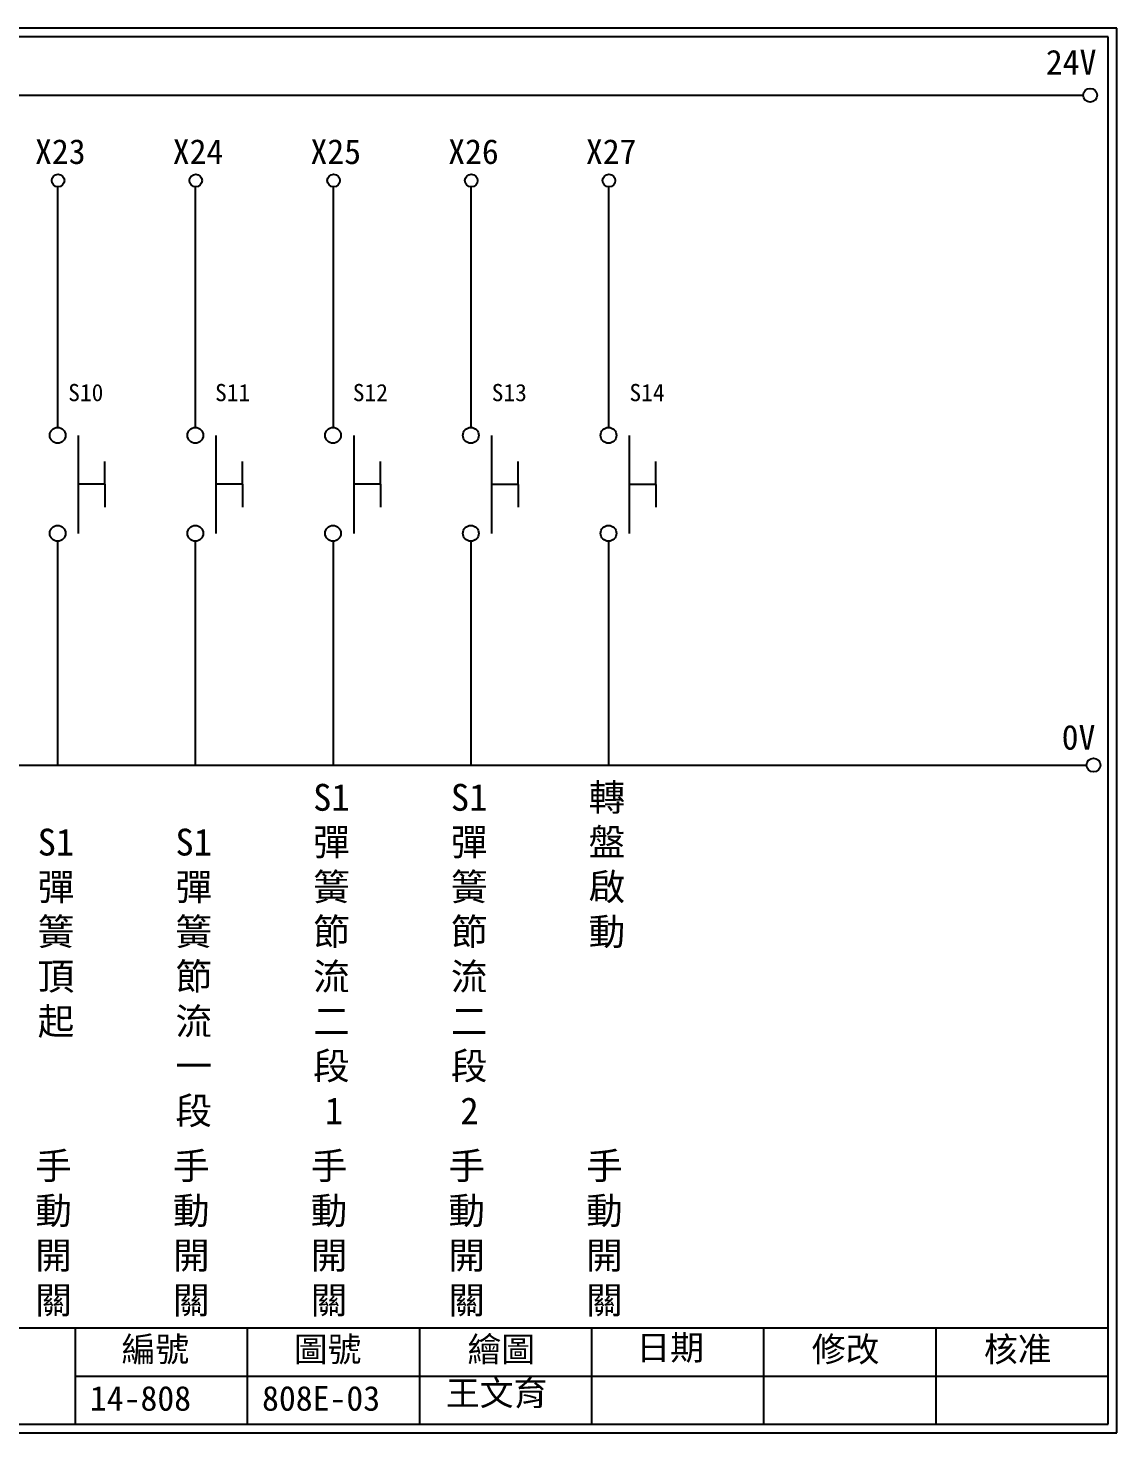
# Model space of a CAD drawing. Extents: x 325 to 612, y 3 to 207.
# Drawn here: x 454.2 to 612.3, y 3 to 207 of the extents above; entities that cross this region are included whole.
import ezdxf

# ---------------------------------------------------------------- set-up
doc = ezdxf.new("R2010")
doc.units = 0
doc.layers.get('0').update_dxf_attribs({"linetype": 'CONTINUOUS'})
doc.layers.add('圖框層', color=7, linetype='CONTINUOUS')
doc.layers.add('標尺寸層', color=3, linetype='CONTINUOUS')
doc.styles.add('CNS', font='romanc.shx', dxfattribs={"bigfont": 'chineset.shx'})
doc.styles.add('STSL', font='KAIU.TTF')

msp = doc.modelspace()

# ---------------------------------------------------------------- linework, layer by layer
at = {"color": 7}
for p, q in [((465.36, 140.73), (465.36, 144.04)), ((485.36, 140.73), (485.36, 144.04)), ((505.36, 140.73), (505.36, 144.04)), ((525.36, 140.72), (525.36, 144.03)), ((545.36, 140.72), (545.36, 144.03)), ((465.36, 140.73), (465.36, 137.42)), ((485.36, 140.73), (485.36, 137.42)), ((505.36, 140.73), (505.36, 137.42)), ((525.36, 140.72), (525.36, 137.41)), ((545.36, 140.72), (545.36, 137.41))]:
    msp.add_line(p, q, dxfattribs=at)
for centre in [(608.44, 197.22), (608.92, 99.96)]:
    msp.add_circle(centre, 1)
at = {"layer": '圖框層', "color": 7}
for p, q in [((612.32, 206.97), (325.32, 206.97)), ((612.32, 3), (612.32, 206.97)), ((611.07, 205.72), (326.57, 205.72)), ((611.07, 4.25), (611.07, 205.72)), ((326.57, 18.25), (611.07, 18.25)), ((461.07, 4.25), (461.07, 18.25)), ((486.07, 4.25), (486.07, 18.25)), ((511.07, 4.25), (511.07, 18.25)), ((536.07, 4.25), (536.07, 18.25)), ((561.07, 4.25), (561.07, 18.25)), ((586.07, 4.25), (586.07, 18.25)), ((461.07, 11.25), (611.07, 11.25)), ((326.57, 4.25), (611.07, 4.25)), ((325.32, 3), (612.32, 3))]:
    msp.add_line(p, q, dxfattribs=at)
at = {"layer": '標尺寸層', "color": 7}
for p, q in [((329.84, 197.22), (607.44, 197.22)), ((458.49, 183.91), (458.49, 148.99)), ((478.49, 183.91), (478.49, 148.99)), ((498.49, 183.91), (498.49, 148.99)), ((518.49, 183.91), (518.49, 148.99)), ((538.49, 183.91), (538.49, 148.99)), ((461.49, 147.84), (461.49, 133.61)), ((481.49, 147.84), (481.49, 133.61)), ((501.49, 147.84), (501.49, 133.61)), ((521.49, 147.84), (521.49, 133.61)), ((541.49, 147.84), (541.49, 133.61)), ((465.36, 140.73), (461.49, 140.73)), ((485.36, 140.73), (481.49, 140.73)), ((505.36, 140.73), (501.49, 140.73)), ((525.36, 140.72), (521.49, 140.72)), ((545.36, 140.72), (541.49, 140.72)), ((458.49, 132.46), (458.49, 99.96)), ((478.49, 132.46), (478.49, 99.96)), ((498.49, 132.46), (498.49, 99.96)), ((518.49, 132.46), (518.49, 99.95)), ((538.49, 132.46), (538.49, 99.95)), ((330.05, 99.96), (607.92, 99.96))]:
    msp.add_line(p, q, dxfattribs=at)
for centre, radius in [((458.56, 184.84), 0.92), ((478.56, 184.84), 0.92), ((498.56, 184.84), 0.92), ((518.56, 184.83), 0.92), ((538.56, 184.83), 0.92), ((458.49, 147.84), 1.15), ((478.49, 147.84), 1.15), ((498.49, 147.84), 1.15), ((518.49, 147.84), 1.15), ((538.49, 147.84), 1.15), ((458.49, 133.61), 1.15), ((478.49, 133.61), 1.15), ((498.49, 133.61), 1.15), ((518.49, 133.61), 1.15), ((538.49, 133.61), 1.15)]:
    msp.add_circle(centre, radius, dxfattribs=at)

# ---------------------------------------------------------------- texts
at = {"layer": '圖框層', "color": 4, "style": 'STSL'}
for s, height, p in [('24V', 3.6, (602, 200.22)), ('X23', 3.6, (455.21, 187.24)), ('X24', 3.6, (475.21, 187.24)), ('X25', 3.6, (495.21, 187.24)), ('X26', 3.6, (515.21, 187.24)), ('X27', 3.6, (535.21, 187.24)), ('S10', 2.5, (460.03, 152.8)), ('S11', 2.5, (481.36, 152.8)), ('S12', 2.5, (501.36, 152.8)), ('S13', 2.5, (521.53, 152.8)), ('S14', 2.5, (541.53, 152.8)), ('0V', 3.6, (604.3, 102.2)), ('編號', 3.6, (467.78, 13.34)), ('圖號', 3.6, (492.78, 13.34)), ('繪圖', 3.6, (518.01, 13.34)), ('日期', 3.6, (542.54, 13.59)), ('修改', 3.6, (568.01, 13.34)), ('核准', 3.6, (593.01, 13.34)), ('王文育', 3.6, (514.88, 6.98)), ('14-808', 3.6, (463.18, 6.22)), ('808E-03', 3.6, (488.18, 6.22))]:
    msp.add_text(s, height=height, dxfattribs=at).set_placement(p)
at = {"layer": '標尺寸層', "color": 7, "char_height": 3.9, "width": 4.9608, "attachment_point": 1, "style": 'CNS'}
for s, insert in [('{\\fDFKai-SB|b0|i0|c136|p65;S1彈簧節流\\P 二\\P段\\P{\\W0.637627; }1}', (495.6, 97.23)), ('{\\fDFKai-SB|b0|i0|c136|p65;S1彈簧節流\\P 二\\P段\\P{\\W0.519463; }2}', (515.6, 97.23)), ('{\\fDFKai-SB|b0|i0|c136|p65;轉盤啟動}', (535.6, 97.23)), ('{\\fDFKai-SB|b0|i0|c136|p65;\\W0.89935; \\W1;\\P S1\\P 彈\\P 簧\\P 頂\\P起}', (455.6, 97.23)), ('{\\fDFKai-SB|b0|i0|c136|p65;\\PS1彈簧節流\\P{\\W0.122002; }一\\P段}', (475.6, 97.23)), ('{\\fDFKai-SB|b0|i0|c136|p65;手動開關}', (455.24, 43.72)), ('{\\fDFKai-SB|b0|i0|c136|p65;手動開關}', (475.24, 43.72)), ('{\\fDFKai-SB|b0|i0|c136|p65;手動開關}', (495.24, 43.72)), ('{\\fDFKai-SB|b0|i0|c136|p65;手動開關}', (515.24, 43.72)), ('{\\fDFKai-SB|b0|i0|c136|p65;手動開關}', (535.24, 43.72))]:
    msp.add_mtext(s, dxfattribs=dict(at, insert=insert))

doc.saveas('drawing.dxf')
